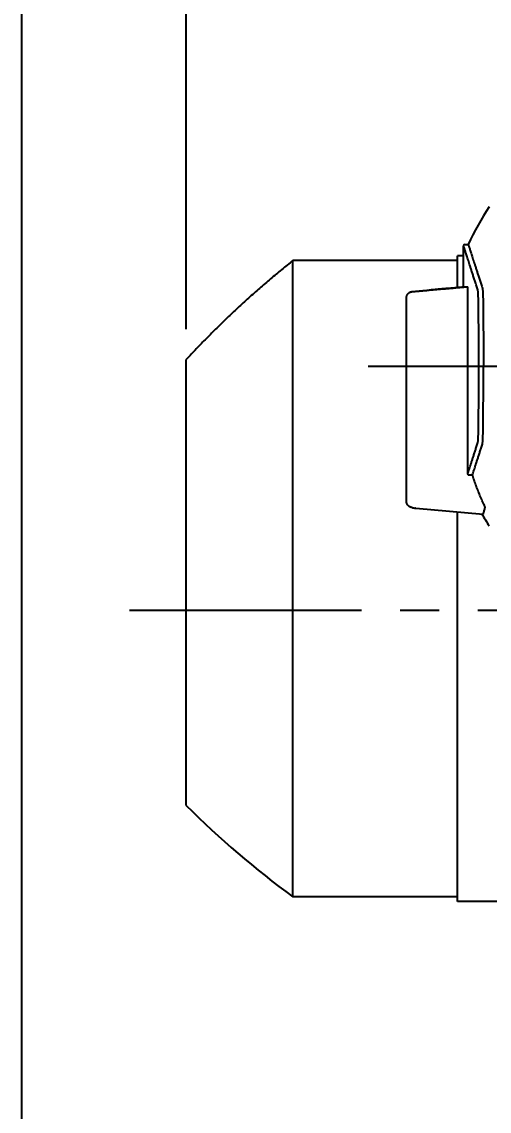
# Model space of a CAD drawing. Extents: x -7841 to -3641, y -5238 to -2268.
# Drawn here: x -6297 to -6143.6, y -3674.3 to -3317 of the extents above; entities that cross this region are included whole.
import ezdxf

# ---------------------------------------------------------------- set-up
doc = ezdxf.new("R2010")
doc.units = 0
doc.header["$LTSCALE"] = 4
doc.header["$MEASUREMENT"] = 0
doc.linetypes.add('CENTRE2', pattern=[28.575, 19.05, -3.175, 3.175, -3.175])
doc.layers.get('0').update_dxf_attribs({"linetype": 'CONTINUOUS'})
doc.layers.get('DEFPOINTS').update_dxf_attribs({"linetype": 'CONTINUOUS'})
for name, color, linetype in [('01', 7, 'CONTINUOUS'), ('01CENTER', 5, 'CENTRE2'), ('01HOSO', 6, 'CONTINUOUS'), ('02', 5, 'CONTINUOUS')]:
    doc.layers.add(name, color=color, linetype=linetype)
doc.styles.add('BIGFONT', font='ROMANS.SHX', dxfattribs={"bigfont": 'bigfont'})
doc.dimstyles.new('L-IN', dxfattribs={"dimscale": 10, "dimtxt": 3.2, "dimasz": 2.5, "dimexe": 1, "dimexo": 1, "dimgap": 1, "dimtad": 1, "dimdec": 0, "dimtxsty": 'BIGFONT', "dimblk": 'YA-IN', "dimblk1": 'OPEN', "dimblk2": 'OPEN', "dimsah": 1, "dimcen": 0, "dimclrd": 256, "dimclre": 256, "dimclrt": 256, "dimazin": 3, "dimtp": 0.1, "dimtm": 0.2, "dimtfac": 0.625, "dimtdec": 0, "dimtmove": 0, "dimatfit": 3, "dimtolj": 1})

# ---------------------------------------------------------------- blocks, each defined once
blk = doc.blocks.new('_OPEN')
at = {"color": 0, "linetype": 'BYBLOCK'}
for p, q in [((-1, 0.167), (0, 0)), ((0, 0), (-1, -0.167)), ((0, 0), (-1, 0))]:
    blk.add_line(p, q, dxfattribs=at)
blk = doc.blocks.new('*D17')
at = {"linetype": 'BYBLOCK'}
for p, q in [((-6297, -3996), (-6297, -3150)), ((-6082, -3312.62), (-6082, -3150)), ((-6107, -3160), (-6272, -3160))]:
    blk.add_line(p, q, dxfattribs=at)
at = {"layer": 'DEFPOINTS', "color": 0, "linetype": 'BYBLOCK'}
for p in [(-6297, -3160), (-6082, -3322.62), (-6297, -4006)]:
    blk.add_point(p, dxfattribs=at)
at = {"linetype": 'BYBLOCK', "xscale": 25, "yscale": 25, "zscale": 25, "rotation": 180}
blk.add_blockref('_OPEN', (-6297, -3160), dxfattribs=at)
at = {"linetype": 'BYBLOCK', "xscale": 25, "yscale": 25, "zscale": 25}
blk.add_blockref('_OPEN', (-6082, -3160), dxfattribs=at)
at = {"linetype": 'BYBLOCK', "insert": (-6189.5, -3134), "char_height": 32, "attachment_point": 5, "style": 'BIGFONT'}
blk.add_mtext('\\A1;215', dxfattribs=at)
blk = doc.blocks.new('YA-IN')
at = {"color": 0, "linetype": 'BYBLOCK'}
for p, q in [((0, 0), (-1, 0.167)), ((-1, -0.167), (0, 0)), ((0, 0), (-1, 0))]:
    blk.add_line(p, q, dxfattribs=at)
blk = doc.blocks.new('*D16')
at = {"linetype": 'BYBLOCK'}
for p, q in [((-6243, -3417.77), (-6243, -3230)), ((-6082, -3312.62), (-6082, -3230)), ((-6107, -3240), (-6218, -3240))]:
    blk.add_line(p, q, dxfattribs=at)
at = {"layer": 'DEFPOINTS', "color": 0, "linetype": 'BYBLOCK'}
for p in [(-6243, -3240), (-6082, -3322.62), (-6243, -3427.77)]:
    blk.add_point(p, dxfattribs=at)
at = {"linetype": 'BYBLOCK', "xscale": 25, "yscale": 25, "zscale": 25, "rotation": 180}
blk.add_blockref('_OPEN', (-6243, -3240), dxfattribs=at)
at = {"linetype": 'BYBLOCK', "xscale": 25, "yscale": 25, "zscale": 25}
blk.add_blockref('_OPEN', (-6082, -3240), dxfattribs=at)
at = {"linetype": 'BYBLOCK', "insert": (-6169.14, -3214), "char_height": 32, "attachment_point": 5, "style": 'BIGFONT'}
blk.add_mtext('\\A1;161', dxfattribs=at)

msp = doc.modelspace()

# ---------------------------------------------------------------- linework, layer by layer
at = {"layer": '01', "linetype": 'CONTINUOUS'}
for p, q in [((-6152, -3404.00873), (-6152, -3390.5)), ((-6151.5, -3390), (-6150.5, -3390)), ((-6152, -3393.78932), (-6154, -3393.78932)), ((-6154, -3395.28932), (-6207.99999, -3395.28932)), ((-6170.74916, -3474.30088), (-6170.74916, -3407.49478)), ((-6170.74856, -3407.49499), (-6170.74916, -3407.49494)), ((-6163.33882, -3405.00599), (-6163.3378, -3405.0059)), ((-6243, -3574), (-6243, -3427.7746)), ((-6147.01675, -3430), (-6144.40876, -3430)), ((-6170.74856, -3474.29786), (-6170.74916, -3474.30073)), ((-6167.79158, -3476.51661), (-6167.73492, -3476.52334)), ((-6167.73492, -3476.52334), (-6145.53546, -3478.46588)), ((-6145.53546, -3478.46588), (-6145.53341, -3478.46429)), ((-6154, -3604), (-6208, -3604)), ((-6001.5, -3605.5), (-6154, -3605.5))]:
    msp.add_line(p, q, dxfattribs=at)
for centre, radius, start, end in [((-6060.04186, -3432.63009), 100, 146.6770317, 154.7669667), ((-6151.5, -3390.5), 0.5, 90, 180), ((-6060.04186, -3427.36991), 100, 210.6998754, 213.3224265), ((-6030.83966, -3361.89627), 300, 224.9923549, 233.8050558)]:
    msp.add_arc(centre, radius, start, end, dxfattribs=at)
for points in [[(-6208, -3395.28932), (-6211.70221, -3398.27788), (-6215.36635, -3401.32977), (-6218.98563, -3404.43956), (-6222.5593, -3407.60666), (-6226.08663, -3410.83047), (-6229.56687, -3414.11042), (-6232.99943, -3417.44592), (-6236.38374, -3420.83643), (-6239.71921, -3424.28138), (-6243, -3427.7746)], [(-6163.3378, -3405.0059), (-6160.74625, -3404.77786)], [(-6160.74625, -3404.77786), (-6163.3378, -3405.0059)], [(-6160.74625, -3404.77786), (-6160.07261, -3404.7186)], [(-6160.07261, -3404.7186), (-6160.74625, -3404.77786)], [(-6160.07261, -3404.7186), (-6158.03515, -3404.53937)], [(-6158.03515, -3404.53937), (-6159.13195, -3404.63585), (-6160.07261, -3404.7186)], [(-6158.03515, -3404.53937), (-6157.61954, -3404.50282), (-6157.4049, -3404.48394)], [(-6157.4049, -3404.48394), (-6158.03515, -3404.53937)], [(-6157.4049, -3404.48394), (-6154.80675, -3404.25547)], [(-6154.80675, -3404.25547), (-6154.91342, -3404.26485), (-6157.4049, -3404.48394)], [(-6154.80675, -3404.25547), (-6154.55401, -3404.23325)], [(-6154.55401, -3404.23325), (-6154.80675, -3404.25547)], [(-6154.55401, -3404.23325), (-6151.90074, -3404)], [(-6151.90074, -3404), (-6154.55401, -3404.23325)], [(-6150.65502, -3404), (-6151.01833, -3404), (-6151.32456, -3404), (-6151.5737, -3404), (-6151.76576, -3404), (-6151.90074, -3404)], [(-6170.74856, -3407.49499), (-6170.7444, -3407.36608), (-6170.73194, -3407.2377), (-6170.71123, -3407.1104), (-6170.68236, -3406.98469), (-6170.64545, -3406.8611), (-6170.60065, -3406.74016), (-6170.54815, -3406.62235), (-6170.48816, -3406.50817), (-6170.42093, -3406.39809), (-6170.34676, -3406.29258), (-6170.26593, -3406.19206), (-6170.1788, -3406.09697), (-6170.08571, -3406.00769), (-6169.98707, -3405.9246), (-6169.88328, -3405.84803), (-6169.77476, -3405.77832), (-6169.66198, -3405.71575), (-6169.5454, -3405.66057), (-6169.42551, -3405.61303), (-6169.3028, -3405.57331), (-6169.17779, -3405.54158), (-6169.05099, -3405.51798), (-6168.92293, -3405.5026)], [(-6168.92293, -3405.5026), (-6168.91655, -3405.50161), (-6168.88747, -3405.49864), (-6168.83573, -3405.49369), (-6168.7614, -3405.48677), (-6168.66455, -3405.47788), (-6168.54532, -3405.46705), (-6168.40384, -3405.45427), (-6168.2403, -3405.43957), (-6168.05488, -3405.42297), (-6167.84782, -3405.40448), (-6167.61938, -3405.38412), (-6167.36983, -3405.36193), (-6167.09948, -3405.33793), (-6166.80867, -3405.31215), (-6166.49774, -3405.28462), (-6166.1671, -3405.25538), (-6165.81714, -3405.22445), (-6165.44831, -3405.19188), (-6165.06105, -3405.15771), (-6164.65586, -3405.12198), (-6164.23323, -3405.08474), (-6163.79369, -3405.04603), (-6163.33882, -3405.00599)], [(-6163.33882, -3405.00599), (-6163.3378, -3405.0059)], [(-6163.3378, -3405.0059), (-6163.33882, -3405.00599)], [(-6168.92293, -3476.28981), (-6169.05097, -3476.27442), (-6169.17776, -3476.2508), (-6169.30276, -3476.21907), (-6169.42546, -3476.17935), (-6169.54534, -3476.1318), (-6169.66191, -3476.07663), (-6169.77468, -3476.01406), (-6169.88319, -3475.94436), (-6169.98697, -3475.86781), (-6170.08561, -3475.78473), (-6170.17869, -3475.69547), (-6170.26583, -3475.6004), (-6170.34665, -3475.49992), (-6170.42083, -3475.39443), (-6170.48806, -3475.28438), (-6170.54805, -3475.17024), (-6170.60056, -3475.05246), (-6170.64537, -3474.93155), (-6170.6823, -3474.808), (-6170.71118, -3474.68233), (-6170.7319, -3474.55507), (-6170.74438, -3474.42673), (-6170.74856, -3474.29786)], [(-6168.92293, -3476.28981), (-6168.9177, -3476.30269), (-6168.89275, -3476.31716), (-6168.8481, -3476.33323), (-6168.7838, -3476.35086), (-6168.69991, -3476.37005), (-6168.59653, -3476.39077), (-6168.47374, -3476.413), (-6168.3317, -3476.43672), (-6168.17054, -3476.46192), (-6167.99044, -3476.48855), (-6167.89334, -3476.50241)], [(-6167.89334, -3476.50241), (-6167.89048, -3476.50281)], [(-6167.79158, -3476.51661), (-6167.89089, -3476.50577)], [(-6167.89089, -3476.50577), (-6167.82781, -3476.51383), (-6167.79269, -3476.51775)], [(-6167.89048, -3476.50281), (-6167.79158, -3476.51661)], [(-6167.79269, -3476.51775), (-6167.79171, -3476.51785)], [(-6167.79171, -3476.51785), (-6167.75738, -3476.52129), (-6167.73492, -3476.52334)]]:
    msp.add_spline(points, degree=3, dxfattribs=at)
at = {"layer": '01CENTER'}
for p, q in [((-6183.31055, -3430), (-5990.19662, -3430)), ((-6261.67624, -3510), (-5893.59057, -3510))]:
    msp.add_line(p, q, dxfattribs=at)
at = {"layer": '01HOSO', "linetype": 'CONTINUOUS'}
for p, q in [((-6154, -3404.18454), (-6154, -3393.78932)), ((-6208, -3604), (-6208, -3395.28932)), ((-6150.60756, -3464.3257), (-6150.60756, -3405.88601)), ((-6154, -3605.5), (-6154, -3477.7252))]:
    msp.add_line(p, q, dxfattribs=at)
for points in [[(-6147.33581, -3404.96689), (-6147.78946, -3403.55671), (-6148.22007, -3402.21877), (-6148.62761, -3400.95309), (-6149.01203, -3399.75969), (-6149.37331, -3398.63856), (-6149.71142, -3397.58972), (-6150.02632, -3396.61318), (-6150.31801, -3395.70895), (-6150.58644, -3394.87702), (-6150.83161, -3394.11743), (-6151.05348, -3393.43015), (-6151.25205, -3392.8152), (-6151.42729, -3392.27259), (-6151.5792, -3391.80232), (-6151.70776, -3391.4044), (-6151.81295, -3391.07882), (-6151.89478, -3390.82558), (-6151.95323, -3390.6447), (-6151.98831, -3390.53618), (-6152, -3390.5)], [(-6150.5, -3390), (-6150.4883, -3390.03618), (-6150.45321, -3390.14473), (-6150.39473, -3390.32565), (-6150.31287, -3390.57893), (-6150.20763, -3390.90458), (-6150.07901, -3391.30258), (-6149.92704, -3391.77293), (-6149.75173, -3392.31563), (-6149.55307, -3392.93069), (-6149.3311, -3393.6181), (-6149.08582, -3394.37786), (-6148.81727, -3395.20993), (-6148.52547, -3396.11432), (-6148.21043, -3397.09103), (-6147.87218, -3398.14005), (-6147.51075, -3399.26137), (-6147.12616, -3400.45499), (-6146.71845, -3401.72092), (-6146.28764, -3403.05913), (-6145.83378, -3404.46959)], [(-6150.60756, -3405.88601), (-6150.60762, -3405.78539), (-6150.60781, -3405.68538), (-6150.60814, -3405.58609), (-6150.60859, -3405.48728), (-6150.60917, -3405.38913), (-6150.60989, -3405.29159), (-6150.61075, -3405.19466), (-6150.61176, -3405.0986), (-6150.61292, -3405.00339), (-6150.61424, -3404.90938), (-6150.61572, -3404.81674), (-6150.61738, -3404.72583), (-6150.61922, -3404.63708), (-6150.62124, -3404.5511), (-6150.62344, -3404.46859), (-6150.62584, -3404.39008), (-6150.62843, -3404.31638), (-6150.6312, -3404.24834), (-6150.63417, -3404.18669), (-6150.63731, -3404.13231), (-6150.64061, -3404.08624), (-6150.64405, -3404.04935), (-6150.64761, -3404.02228), (-6150.65128, -3404.00564), (-6150.65502, -3404)], [(-6145.83378, -3404.46959), (-6145.82184, -3404.51482), (-6145.80991, -3404.57627), (-6145.79804, -3404.65374), (-6145.78629, -3404.74698), (-6145.77471, -3404.85554), (-6145.76331, -3404.97921), (-6145.75211, -3405.11786), (-6145.7411, -3405.27149), (-6145.7303, -3405.4399), (-6145.71974, -3405.62284), (-6145.70946, -3405.81933), (-6145.69952, -3406.02867), (-6145.6899, -3406.25058), (-6145.68064, -3406.48498), (-6145.67171, -3406.73178), (-6145.66315, -3406.99073), (-6145.65497, -3407.26099), (-6145.64723, -3407.54113), (-6145.63993, -3407.83059), (-6145.6331, -3408.12896), (-6145.62671, -3408.43623), (-6145.6208, -3408.75205), (-6145.61537, -3409.07604), (-6145.61044, -3409.40681), (-6145.60603, -3409.74307), (-6145.60215, -3410.08328)], [(-6147.11887, -3410.22973), (-6147.12249, -3409.91091), (-6147.12662, -3409.59579), (-6147.13123, -3409.28578), (-6147.13632, -3408.98219), (-6147.14185, -3408.68612), (-6147.14782, -3408.39802), (-6147.15422, -3408.11817), (-6147.16105, -3407.84671), (-6147.16831, -3407.58393), (-6147.17595, -3407.33073), (-6147.18397, -3407.08802), (-6147.19233, -3406.85646), (-6147.20102, -3406.63652), (-6147.21003, -3406.42832), (-6147.21935, -3406.23194), (-6147.22897, -3406.04781), (-6147.23886, -3405.87645), (-6147.24898, -3405.71848), (-6147.25929, -3405.57442), (-6147.26979, -3405.44441), (-6147.28048, -3405.32849), (-6147.29133, -3405.22677), (-6147.30233, -3405.13944), (-6147.31344, -3405.06685), (-6147.32462, -3405.00928), (-6147.33581, -3404.96689)], [(-6147.01675, -3430), (-6147.01747, -3428.32823), (-6147.01962, -3426.65743), (-6147.02321, -3424.98862), (-6147.02822, -3423.32284), (-6147.03466, -3421.66113), (-6147.04252, -3420.00452), (-6147.05179, -3418.35407), (-6147.06246, -3416.71081), (-6147.07451, -3415.07577), (-6147.08794, -3413.44993), (-6147.10273, -3411.83426), (-6147.11887, -3410.22973)], [(-6145.60215, -3410.08328), (-6145.58446, -3411.84697), (-6145.56837, -3413.6245), (-6145.55393, -3415.41393), (-6145.54115, -3417.21342), (-6145.53003, -3419.02272), (-6145.5206, -3420.84037), (-6145.51287, -3422.66438), (-6145.50685, -3424.49326), (-6145.50254, -3426.32676), (-6145.49996, -3428.16302), (-6145.4991, -3430)], [(-6147.11887, -3449.77027), (-6147.10273, -3448.16574), (-6147.08794, -3446.55007), (-6147.07451, -3444.92423), (-6147.06246, -3443.28919), (-6147.05179, -3441.64593), (-6147.04252, -3439.99548), (-6147.03466, -3438.33887), (-6147.02822, -3436.67716), (-6147.02321, -3435.01138), (-6147.01962, -3433.34257), (-6147.01747, -3431.67177), (-6147.01675, -3430)], [(-6145.60215, -3449.91672), (-6145.58446, -3448.15303), (-6145.56837, -3446.3755), (-6145.55393, -3444.58607), (-6145.54115, -3442.78658), (-6145.53003, -3440.97728), (-6145.5206, -3439.15963), (-6145.51287, -3437.33562), (-6145.50685, -3435.50674), (-6145.50254, -3433.67324), (-6145.49996, -3431.83698), (-6145.4991, -3430)], [(-6147.33581, -3455.03311), (-6147.32462, -3454.99072), (-6147.31344, -3454.93315), (-6147.30233, -3454.86056), (-6147.29133, -3454.77323), (-6147.28048, -3454.67151), (-6147.26979, -3454.55559), (-6147.25929, -3454.42558), (-6147.24898, -3454.28152), (-6147.23886, -3454.12355), (-6147.22897, -3453.95219), (-6147.21935, -3453.76806), (-6147.21003, -3453.57168), (-6147.20102, -3453.36348), (-6147.19233, -3453.14354), (-6147.18397, -3452.91198), (-6147.17595, -3452.66927), (-6147.16831, -3452.41607), (-6147.16105, -3452.15329), (-6147.15422, -3451.88183), (-6147.14782, -3451.60198), (-6147.14185, -3451.31388), (-6147.13632, -3451.01781), (-6147.13123, -3450.71422), (-6147.12662, -3450.40421), (-6147.12249, -3450.08909), (-6147.11887, -3449.77027)], [(-6145.83378, -3455.53041), (-6145.82184, -3455.48518), (-6145.80991, -3455.42373), (-6145.79804, -3455.34626), (-6145.78629, -3455.25302), (-6145.77471, -3455.14446), (-6145.76331, -3455.02079), (-6145.75211, -3454.88214), (-6145.7411, -3454.72851), (-6145.7303, -3454.5601), (-6145.71974, -3454.37716), (-6145.70946, -3454.18067), (-6145.69952, -3453.97133), (-6145.6899, -3453.74942), (-6145.68064, -3453.51502), (-6145.67171, -3453.26822), (-6145.66315, -3453.00927), (-6145.65497, -3452.73901), (-6145.64723, -3452.45887), (-6145.63993, -3452.16941), (-6145.6331, -3451.87104), (-6145.62671, -3451.56377), (-6145.6208, -3451.24795), (-6145.61537, -3450.92396), (-6145.61044, -3450.59319), (-6145.60603, -3450.25693), (-6145.60215, -3449.91672)], [(-6150.61168, -3465.20118), (-6150.37048, -3464.4537), (-6150.11003, -3463.64635), (-6149.83035, -3462.77915), (-6149.53146, -3461.85208), (-6149.21337, -3460.86517), (-6148.87611, -3459.81841), (-6148.5197, -3458.71182), (-6148.14416, -3457.5454), (-6147.74952, -3456.31916), (-6147.33581, -3455.03311)], [(-6149.10374, -3465.67764), (-6148.86262, -3464.93059), (-6148.60237, -3464.12405), (-6148.323, -3463.25803), (-6148.02454, -3462.33251), (-6147.70699, -3461.34751), (-6147.37038, -3460.30303), (-6147.01473, -3459.19907), (-6146.64006, -3458.03563), (-6146.2464, -3456.81274), (-6145.83378, -3455.53041)], [(-6150.61168, -3465.20118), (-6150.61065, -3465.08192), (-6150.60978, -3464.96514), (-6150.60907, -3464.85119), (-6150.60851, -3464.74014), (-6150.60808, -3464.63198), (-6150.60778, -3464.52685), (-6150.60761, -3464.42472), (-6150.60756, -3464.3257)], [(-6150.11307, -3465.70443), (-6150.1513, -3465.7041), (-6150.18845, -3465.70085), (-6150.22456, -3465.69484), (-6150.25966, -3465.6862), (-6150.29385, -3465.67497), (-6150.32706, -3465.66118), (-6150.35935, -3465.64481), (-6150.39058, -3465.62584), (-6150.4207, -3465.6042), (-6150.44953, -3465.57989), (-6150.4769, -3465.55284), (-6150.50255, -3465.52308), (-6150.52624, -3465.49063), (-6150.54765, -3465.45559), (-6150.56649, -3465.41805), (-6150.58244, -3465.37824), (-6150.5952, -3465.33635), (-6150.6045, -3465.29266), (-6150.61007, -3465.2475), (-6150.61168, -3465.20118)], [(-6149.10374, -3465.67764), (-6149.3282, -3465.68272), (-6149.56969, -3465.6888), (-6149.8306, -3465.69599), (-6150.11307, -3465.70443)], [(-6149.02582, -3465.91068), (-6149.05035, -3465.83598), (-6149.0764, -3465.75811), (-6149.10374, -3465.67764)], [(-6145.47223, -3474.97566), (-6146.25189, -3473.23534), (-6147.01312, -3471.42354), (-6147.73795, -3469.57539), (-6148.41231, -3467.72603), (-6149.02582, -3465.91068)], [(-6145.53341, -3478.46429), (-6145.44961, -3478.16083), (-6145.34771, -3477.78929), (-6145.22805, -3477.34951), (-6145.09107, -3476.84128), (-6144.93723, -3476.26436)], [(-6144.93723, -3476.26436), (-6144.93712, -3476.2413), (-6144.94504, -3476.20336), (-6144.96102, -3476.15049), (-6144.98506, -3476.08255), (-6145.01723, -3475.99936), (-6145.0576, -3475.90066), (-6145.10618, -3475.78636), (-6145.16292, -3475.65644), (-6145.22786, -3475.51067), (-6145.30109, -3475.34866), (-6145.38259, -3475.17032), (-6145.47223, -3474.97566)]]:
    msp.add_spline(points, degree=3, dxfattribs=at)

# ---------------------------------------------------------------- dimensions: what is measured, and where the dimension line sits
at = {"layer": '02'}
dim = msp.add_linear_dim(base=(-6297, -3160), p1=(-6082, -3322.61988), p2=(-6297, -4006), dimstyle='L-IN', dxfattribs=at)
dim.commit()
dim.dimension.update_dxf_attribs({"geometry": '*D17', "text_midpoint": (-6189.5, -3134)})
dim = msp.add_linear_dim(base=(-6243, -3240), p1=(-6082, -3322.61988), p2=(-6243, -3427.7746), dimstyle='L-IN', dxfattribs=at)
dim.commit()
dim.dimension.update_dxf_attribs({"geometry": '*D16', "text_midpoint": (-6169.14286, -3240), "dimtype": 160})

doc.saveas('drawing.dxf')
